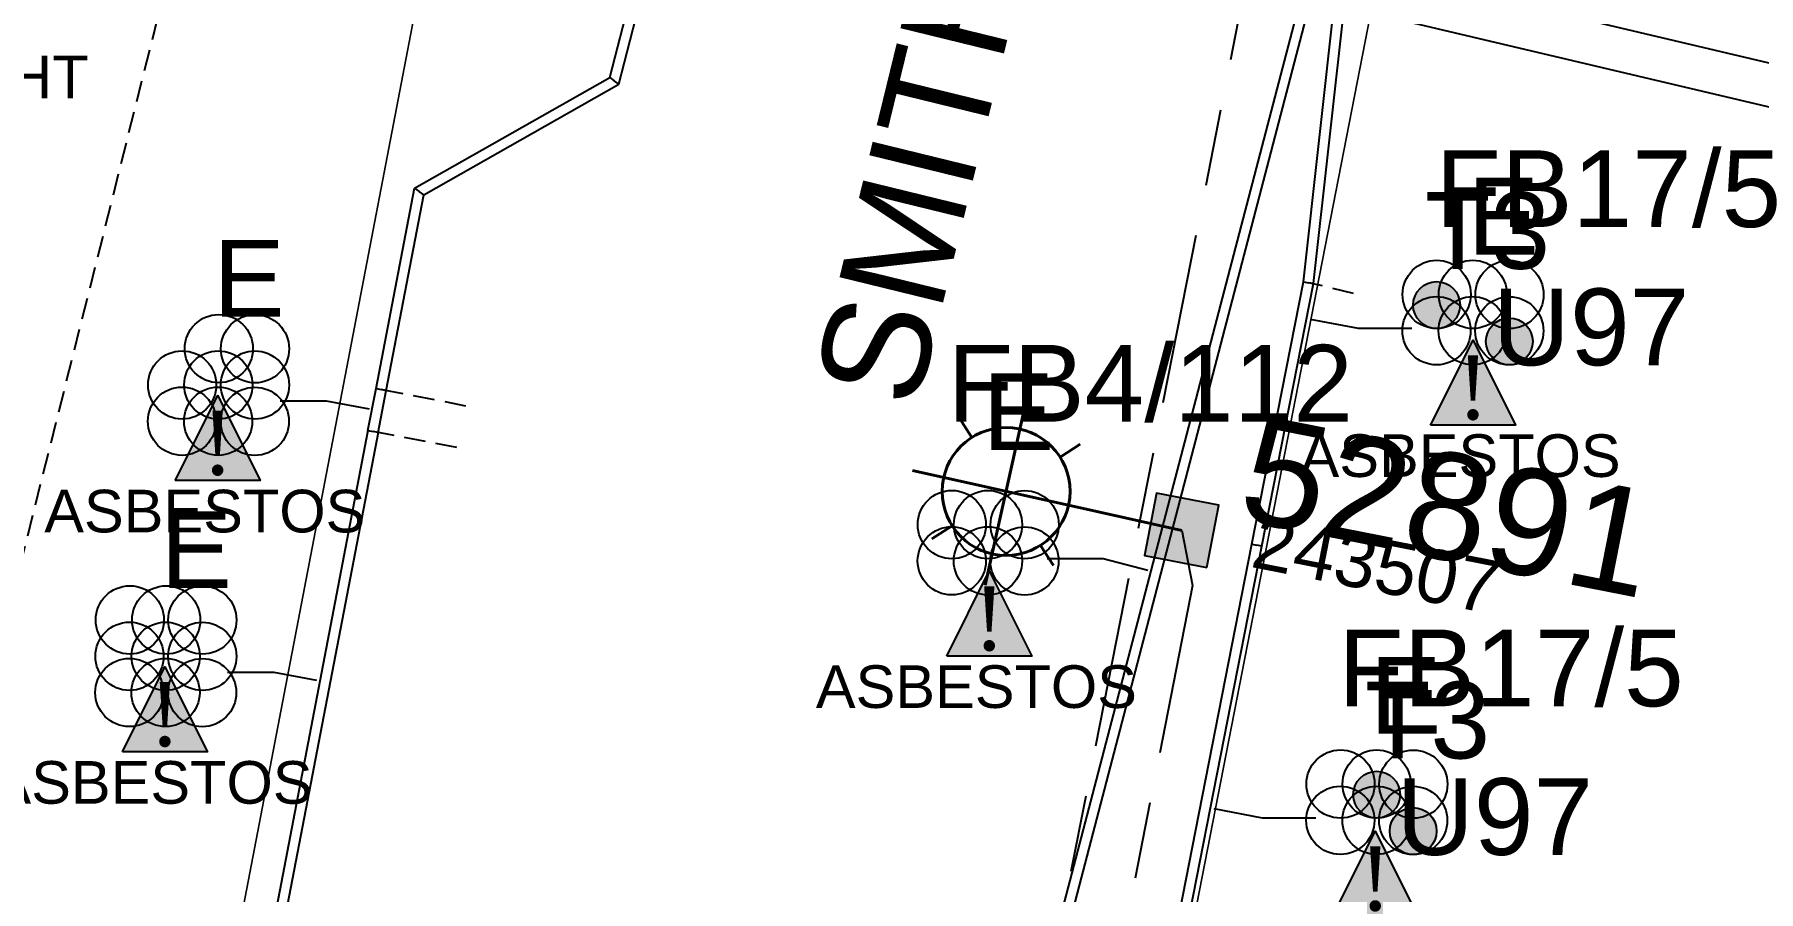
# Model space of a CAD drawing. Header units: metres. Extents: x 313711 to 315840, y 6256069 to 6257554.
# Drawn here: x 315428.58 to 315469.02, y 6256529.2 to 6256549.3 of the extents above; entities that cross this region are included whole.
import ezdxf
from ezdxf.enums import TextEntityAlignment as Align

# ---------------------------------------------------------------- set-up
doc = ezdxf.new("R2010")
doc.units = ezdxf.units.M
doc.linetypes.add('Cable Exist UG', pattern=[8.2, 4, -1.2, 1.8, -1.2])
doc.linetypes.add('DASHED', pattern=[0.75, 0.5, -0.25])
doc.layers.get('0').update_dxf_attribs({"color": 6})
for name, color, linetype in [('_User DUCT CONFIGS', 7, 'Continuous'), ('_User EARTHING', 7, 'Continuous'), ('Duct_SP_EXT', 7, 'Continuous'), ('Equip_SP_SL_EXT', 7, 'Continuous'), ('Mains_HV_EXT', 7, 'Continuous'), ('Mains_SL_EXT', 7, 'Continuous'), ('SupportsUG_SP_LV_SL_EXT', 7, 'Continuous')]:
    doc.layers.add(name, color=color, linetype=linetype)
for name, color, linetype, lineweight in [('Cadastre Land Parcels_SP_EXT', 9, 'Continuous', 5), ('Cadastre Road Names_SP_HV_LV_SL_EXT', 9, 'Continuous', 5), ('Cadastre Roads_SP_EXT', 9, 'Continuous', 5)]:
    doc.layers.add(name, color=color, linetype=linetype, lineweight=lineweight)
doc.layers.add('UNKNOWN_FEATURES', color=1, linetype='DASHED', plot=False)
doc.styles.add('COLUMN_LABEL', font='arial.ttf')
doc.styles.add('iecARIAL', font='arial.ttf', dxfattribs={"height": 2})
doc.styles.add('iecNAME', font='times.ttf')
doc.styles.add('POLE_LABEL', font='arial.ttf')
doc.styles.get("Standard").update_dxf_attribs({"font": 'arial.ttf'})
doc.linetypes.add('Cable P UG', pattern='A,6,-0.5,["P",Standard,S=1.7,R=0,X=0.5,Y=-1],-2.9', length=9.4)

# ---------------------------------------------------------------- blocks, each defined once
blk = doc.blocks.new('COLUMN_EXT')
blk.add_hatch(color=256).paths.add_polyline_path([(-1.485, 1.485), (-1.485, -1.485), (1.485, -1.485), (1.485, 1.485)])
blk.add_lwpolyline([(-1.485, -1.485), (1.485, -1.485), (1.485, 1.485), (-1.485, 1.485)], close=True)
for tag, height, style, flags, p in [('ASSET_NUM', 2.5, 'COLUMN_LABEL', 8, (2, 2)), ('STRUCTURE_PLANT_NUMBER', 0.2, 'POLE_LABEL', 9, (1.813, 0.031)), ('STREET_CODE', 0.2, 'COLUMN_LABEL', 9, (1.813, -0.2))]:
    blk.add_attdef(tag, text='', height=height, dxfattribs=dict(style=style, flags=flags)).set_placement(p, align=Align.MIDDLE_LEFT)
at = {"flags": 9}
for tag, p in [('OWNED_BY', (1.813, -0.6)), ('STATE', (1.813, -0.8)), ('COLUMN_TYPE', (1.813, -0.4)), ('STREETNAME', (1.813, -1.6)), ('USAGE', (1.813, -1)), ('LEGEND', (1.813, -1.2)), ('LOCATION', (1.813, -1.4)), ('SUBURB', (1.813, -1.8)), ('NOTES', (1.813, -2))]:
    blk.add_attdef(tag, text='', height=0.2, dxfattribs=at).set_placement(p, align=Align.MIDDLE_LEFT)
at = {"flags": 1}
blk.add_attdef('Z', (1.813, -2.351), '', height=0.2, dxfattribs=at)
blk = doc.blocks.new('DUCT_EXT')
blk.add_circle((0, 0.8), 0.8)
at = {"flags": 1}
blk.add_attdef('Z', (0, 0), '', height=0.2, dxfattribs=at)
at = {"flags": 9}
for tag, p in [('DUCT_CODE', (0, 0)), ('XSECT_TYPE', (0, -0.2)), ('FB_REFERENCE', (0, -0.4)), ('STATE', (0, -0.6)), ('NOTES', (0, -0.8))]:
    blk.add_attdef(tag, text='', height=0.2, dxfattribs=at).set_placement(p, align=Align.MIDDLE_LEFT)
blk = doc.blocks.new('SL_LANTERN_EXT')
at = {"lineweight": 40}
for p, q in [((0, 1.968), (0, 6.468)), ((-1.459, 5.676), (-1.061, 5.278)), ((1.458, 5.676), (1.06, 5.278)), ((-2.25, 4.218), (2.25, 4.218)), ((-1.459, 2.759), (-1.061, 3.157)), ((1.458, 2.759), (1.06, 3.157)), ((0, 0), (0, 2.721))]:
    blk.add_line(p, q, dxfattribs=at)
blk.add_circle((0, 4.218), 1.5, dxfattribs=at)
at = {"style": 'iecARIAL', "flags": 8}
blk.add_attdef('ASSET_NUM', (1.5, 1.5), '', height=2.5, dxfattribs=at)
for tag, p, height, flags in [('CONSTRUCTED_VOLTAGE', (0.981, -0.653), 0.2, 9), ('CONTROL_TYPE', (0.981, -0.853), 0.2, 9), ('LNUMBER', (2.181, -3.253), 2.5, 8), ('LANTERN_PURPOSE', (0.981, -1.053), 0.2, 9), ('LANTERN_TYPE', (0.981, -1.253), 0.2, 9), ('OPERATING_VOLTAGE', (0.981, -1.653), 0.2, 9), ('NO_PHASES', (0.981, -1.453), 0.2, 9), ('ORIENTATION', (0.981, -1.853), 0.2, 9), ('OWNED_BY', (0.981, -2.053), 0.2, 9), ('STATE', (0.981, -2.253), 0.2, 9), ('USAGE', (0.981, -2.453), 0.2, 9), ('CEXIST', (0.981, -2.653), 0.2, 9), ('CNEW', (0.981, -2.853), 0.2, 9), ('CNUMBER', (0.981, -3.053), 0.2, 9), ('CREMOVE', (0.981, -3.253), 0.2, 9), ('CREPLACE', (0.981, -3.453), 0.2, 9), ('LKINGHEIGHT', (0.981, -3.653), 0.2, 9), ('LBRACKET', (0.981, -3.853), 0.2, 9), ('LBRACKETVOCAB', (0.981, -4.053), 0.2, 9), ('LCATEGORY', (0.981, -4.253), 0.2, 9), ('LCHARGE1', (0.981, -4.453), 0.2, 9), ('LCHARGE1PERCENT', (0.981, -4.653), 0.2, 9), ('LCHARGE2', (0.981, -4.853), 0.2, 9), ('LCHARGE2PERCENT', (0.981, -5.053), 0.2, 9), ('LCHARGE3', (0.981, -5.253), 0.2, 9), ('LCHARGE3PERCENT', (0.981, -5.453), 0.2, 9), ('LEXIST', (0.981, -5.653), 0.2, 9), ('LLAMP', (0.981, -5.853), 0.2, 9), ('LLAMPVOCAB', (0.981, -6.053), 0.2, 9), ('LMAST', (0.981, -6.253), 0.2, 9), ('LMASTVOCAB', (0.981, -6.453), 0.2, 9), ('LNEW', (0.981, -6.653), 0.2, 9), ('LANTNUMBER', (0.981, -6.853), 0.2, 9), ('LOUTREACH', (0.981, -7.253), 0.2, 9), ('LOUTREACHVOCAB', (0.981, -7.453), 0.2, 9), ('LRATECODE', (0.981, -7.653), 0.2, 9), ('LREMOVE', (0.981, -7.853), 0.2, 9), ('LREPLACE', (0.981, -8.053), 0.2, 9), ('LTYPE', (0.981, -8.253), 0.2, 9), ('LTYPEVOCAB', (0.981, -8.453), 0.2, 9), ('LEGEND', (0.981, -8.653), 0.2, 9), ('LOCATION', (0.981, -8.853), 0.2, 9), ('NOTES', (0.981, -9.053), 0.2, 9), ('STREETNAME', (0.981, -9.253), 0.2, 9), ('SUBURB', (0.981, -9.453), 0.2, 1)]:
    blk.add_attdef(tag, p, '', height=height, dxfattribs=dict(flags=flags))
blk = doc.blocks.new('WARNING_FEATURE_EXT')
h = blk.add_hatch(color=2)
h.dxf.hatch_style = 1
h.paths.add_polyline_path([(0.001, 1.995), (-0.994, -0.001), (0.997, -0.001)])
at = {"color": 18, "true_color": 0x000000}
blk.add_lwpolyline([(-0.994, -0.001), (0.001, 1.995), (0.997, -0.001)], close=True, dxfattribs=at)
at = {"color": 18, "true_color": 0x000000, "insert": (0.001, 0.872), "char_height": 1.5, "attachment_point": 5, "line_spacing_factor": 1.5, "style": 'iecNAME'}
blk.add_mtext_dynamic_manual_height_columns('!', width=1.5, gutter_width=4, heights=[0], dxfattribs=at)
at = {"color": 2, "flags": 1}
for tag, p in [('STATE', (1.191, 2.008)), ('HAZMAT_ID', (1.191, 0.723))]:
    blk.add_attdef(tag, p, '', height=0.8, dxfattribs=at)
at = {"color": 2}
blk.add_attdef('WARNING_TYPE', text='', height=1, dxfattribs=at).set_placement((-4.067, -1.217), (4.875, -1.217), align=Align.ALIGNED)
at = {"color": 2, "flags": 1}
blk.add_attdef('WARNING_DESC', text='', height=0.8, dxfattribs=at).set_placement((1.191, -0.562), align=Align.MIDDLE_CENTER)
blk = doc.blocks.new('CABLE_LARGE_EXT')
h = blk.add_hatch(color=256)
edge = h.paths.add_edge_path()
edge.add_arc((0, 0.55), 0.55, 0, 360)
blk.add_circle((0, 0.55), 0.55)
at = {"flags": 1}
blk.add_attdef('Z', (0, 0), '', height=0.2, dxfattribs=at)
at = {"flags": 9}
for tag, p in [('COND_CODE', (0, 0)), ('STATE', (0, -0.4)), ('FB_REFERENCE', (0, -0.2)), ('XSECT_SIZE', (0, -0.6)), ('NOTES', (0, -0.8))]:
    blk.add_attdef(tag, text='', height=0.2, dxfattribs=at).set_placement(p, align=Align.MIDDLE_LEFT)

msp = doc.modelspace()

# ---------------------------------------------------------------- linework, layer by layer
at = {"layer": '_User DUCT CONFIGS'}
for points in [[(315460.89, 6256542.399), (315459.64, 6256542.399), (315458.507, 6256542.614)], [(315434.344, 6256540.702), (315435.428, 6256540.702), (315436.43, 6256540.512)], [(315452.335, 6256537.008), (315453.646, 6256537.008), (315454.694, 6256536.73)], [(315433.11, 6256534.339), (315434.194, 6256534.339), (315435.196, 6256534.149)], [(315458.635, 6256530.916), (315457.385, 6256530.916), (315456.252, 6256531.132)]]:
    msp.add_lwpolyline(points, dxfattribs=at)
at = {"layer": 'Cadastre Land Parcels_SP_EXT', "linetype": 'Continuous'}
for points in [[(315437.118, 6256553.86), (315435.449, 6256556.455), (315432.933, 6256558.246), (315404.639, 6256565.374), (315401.119, 6256550.437), (315400.984, 6256550.472), (315397.407, 6256538.599), (315388.602, 6256509.375), (315404.41, 6256505.521), (315427.911, 6256499.793), (315431.701, 6256519.549), (315433.183, 6256525.36), (315432.831, 6256525.437), (315437.702, 6256550.833), (315437.118, 6256553.86)], [(315508.875, 6256481.375), (315522.335, 6256534.735), (315497.114, 6256542.108), (315497.638, 6256544.327), (315460.565, 6256553.075), (315460.542, 6256552.988), (315450.263, 6256500.295), (315450.458, 6256497.086), (315452.186, 6256494.376), (315455.014, 6256492.844), (315506.65, 6256480.04), (315508.875, 6256481.375)]]:
    msp.add_lwpolyline(points, close=True, dxfattribs=at)
at = {"layer": 'Cadastre Roads_SP_EXT', "linetype": 'Continuous'}
for points in [[(315461.102, 6256642.161), (315444.347, 6256577.892), (315442.785, 6256575.117), (315440.059, 6256573.47), (315436.874, 6256573.379), (315446.332, 6256570.986), (315442.393, 6256555.864), (315432.933, 6256558.246), (315435.449, 6256556.455), (315437.118, 6256553.86), (315437.702, 6256550.833), (315432.831, 6256525.437)], [(315450.263, 6256500.295), (315460.542, 6256552.988), (315460.565, 6256553.075), (315466.171, 6256574.692), (315466.171, 6256574.692), (315472.047, 6256597.351)]]:
    msp.add_lwpolyline(points, dxfattribs=at)
at = {"layer": 'Duct_SP_EXT'}
for p, q in [((315442.079, 6256548.29), (315444.032, 6256555.838)), ((315442.286, 6256548.132), (315444.264, 6256555.778)), ((315458.761, 6256552.002), (315451.195, 6256523.075)), ((315458.993, 6256551.941), (315451.427, 6256523.014)), ((315458.345, 6256543.492), (315459.274, 6256551.852)), ((315458.583, 6256543.456), (315459.513, 6256551.825)), ((315437.497, 6256545.69), (315442.079, 6256548.29)), ((315437.712, 6256545.536), (315442.286, 6256548.132)), ((315442.079, 6256548.29), (315442.183, 6256548.211)), ((315442.286, 6256548.132), (315442.183, 6256548.211)), ((315436.595, 6256540.99), (315437.497, 6256545.69)), ((315437.497, 6256545.69), (315437.604, 6256545.613)), ((315437.712, 6256545.536), (315437.604, 6256545.613)), ((315436.831, 6256540.945), (315437.712, 6256545.536)), ((315457.137, 6256537.342), (315458.345, 6256543.492)), ((315457.373, 6256537.296), (315458.583, 6256543.456)), ((315458.345, 6256543.492), (315458.464, 6256543.474)), ((315458.583, 6256543.456), (315458.464, 6256543.474)), ((315436.405, 6256540.008), (315436.595, 6256540.99)), ((315436.595, 6256540.99), (315436.713, 6256540.967)), ((315436.595, 6256540.99), (315436.713, 6256540.967)), ((315436.641, 6256539.963), (315436.831, 6256540.944)), ((315436.831, 6256540.945), (315436.713, 6256540.967)), ((315436.831, 6256540.944), (315436.713, 6256540.967)), ((315436.405, 6256540.008), (315434.029, 6256527.628)), ((315436.641, 6256539.963), (315434.265, 6256527.583)), ((315436.405, 6256540.008), (315436.523, 6256539.985)), ((315436.405, 6256540.008), (315436.523, 6256539.985)), ((315436.641, 6256539.963), (315436.523, 6256539.985)), ((315436.641, 6256539.963), (315436.523, 6256539.985)), ((315454.773, 6256525.306), (315457.137, 6256537.342)), ((315455.008, 6256525.259), (315457.373, 6256537.296)), ((315457.137, 6256537.342), (315457.255, 6256537.319)), ((315457.137, 6256537.342), (315457.255, 6256537.319)), ((315457.373, 6256537.296), (315457.255, 6256537.319)), ((315457.373, 6256537.296), (315457.255, 6256537.319))]:
    msp.add_line(p, q, dxfattribs=at)
at = {"layer": 'Mains_HV_EXT', "linetype": 'Cable P UG'}
for points in [[(315444.19, 6256570.18), (315456.771, 6256550.553), (315483.482, 6256544.248)], [(315445.521, 6256569.956), (315457.394, 6256551.433), (315497.074, 6256542.068), (315500.488, 6256541.078), (315503.627, 6256551.901), (315508.97, 6256553.859)]]:
    msp.add_lwpolyline(points, dxfattribs=at)
at = {"layer": 'Mains_HV_EXT', "linetype": 'Cable Exist UG'}
msp.add_lwpolyline([(315456.816, 6256491.285), (315454.578, 6256491.838), (315451.451, 6256493.588), (315449.457, 6256496.73), (315447.156, 6256500.431), (315457.62, 6256553.703), (315457.62, 6256553.703), (315458.946, 6256559.025), (315458.946, 6256559.025), (315482.174, 6256552.964), (315488.708, 6256549.346), (315490.551, 6256549.786)], dxfattribs=at)
at = {"layer": 'Mains_SL_EXT', "linetype": 'Cable Exist UG'}
msp.add_lwpolyline([(315455.489, 6256537.666), (315455.745, 6256536.376), (315448.667, 6256500.345), (315448.968, 6256496.567), (315451.097, 6256493.213), (315454.393, 6256491.368), (315457.099, 6256490.7), (315456.967, 6256490.164), (315457.704, 6256488.979)], dxfattribs=at)
at = {"layer": 'UNKNOWN_FEATURES'}
for points in [[(315416.647, 6256502.599), (315419.468, 6256501.895), (315433.437, 6256557.488)], [(315459.522, 6256543.224), (315458.464, 6256543.474)], [(315438.703, 6256540.582), (315436.713, 6256540.967)], [(315438.489, 6256539.605), (315436.523, 6256539.985)]]:
    msp.add_lwpolyline(points, dxfattribs=at)

# ---------------------------------------------------------------- block references
at = {"layer": '_User DUCT CONFIGS', "rotation": 359.9454710697963}
for p in [(315461.469, 6256542.399), (315462.317, 6256542.399), (315463.176, 6256542.396), (315432.906, 6256541.127), (315433.755, 6256541.125), (315432.046, 6256540.276), (315432.894, 6256540.276), (315433.753, 6256540.274), (315450.099, 6256537.001), (315450.947, 6256537.001), (315451.806, 6256536.999), (315430.82, 6256534.765), (315431.672, 6256534.765), (315432.521, 6256534.762), (315430.812, 6256533.913), (315431.66, 6256533.913), (315432.519, 6256533.911), (315459.214, 6256530.916), (315460.062, 6256530.916), (315460.921, 6256530.914)]:
    msp.add_blockref('DUCT_EXT', p, dxfattribs=at)
at = {"layer": '_User DUCT CONFIGS'}
for name, p in [('DUCT_EXT', (315461.467, 6256541.547)), ('CABLE_LARGE_EXT', (315461.469, 6256542.399)), ('DUCT_EXT', (315462.315, 6256541.548)), ('DUCT_EXT', (315463.174, 6256541.545)), ('CABLE_LARGE_EXT', (315463.174, 6256541.545)), ('DUCT_EXT', (315432.044, 6256539.425)), ('DUCT_EXT', (315432.892, 6256539.425)), ('DUCT_EXT', (315433.751, 6256539.423)), ('DUCT_EXT', (315450.097, 6256536.15)), ('DUCT_EXT', (315450.945, 6256536.15)), ('DUCT_EXT', (315451.804, 6256536.148)), ('DUCT_EXT', (315430.81, 6256533.062)), ('DUCT_EXT', (315431.658, 6256533.062)), ('DUCT_EXT', (315432.517, 6256533.06)), ('CABLE_LARGE_EXT', (315460.062, 6256530.916)), ('DUCT_EXT', (315459.211, 6256530.065)), ('DUCT_EXT', (315460.06, 6256530.065)), ('DUCT_EXT', (315460.918, 6256530.063)), ('CABLE_LARGE_EXT', (315460.919, 6256530.063))]:
    msp.add_blockref(name, p, dxfattribs=at)
at = {"layer": '_User EARTHING'}
ref = msp.add_blockref('WARNING_FEATURE_EXT', (315420.415, 6256549.014), dxfattribs=at)
ref.add_attrib('WARNING_TYPE', 'FALL FROM HEIGHT', (315416.348, 6256547.797), dxfattribs={"layer": '0', "color": 2, "height": 1})
ref = msp.add_blockref('WARNING_FEATURE_EXT', (315462.321, 6256540.135), dxfattribs=at)
ref.add_attrib('WARNING_TYPE', 'ASBESTOS', (315458.254, 6256538.918), dxfattribs={"layer": '0', "color": 2, "height": 1})
ref = msp.add_blockref('WARNING_FEATURE_EXT', (315432.879, 6256538.835), dxfattribs=at)
ref.add_attrib('WARNING_TYPE', 'ASBESTOS', (315428.813, 6256537.618), dxfattribs={"layer": '0', "color": 2, "height": 1})
ref = msp.add_blockref('WARNING_FEATURE_EXT', (315450.977, 6256534.718), dxfattribs=at)
ref.add_attrib('WARNING_TYPE', 'ASBESTOS', (315446.91, 6256533.501), dxfattribs={"layer": '0', "color": 2, "height": 1})
ref = msp.add_blockref('WARNING_FEATURE_EXT', (315431.642, 6256532.472), dxfattribs=at)
ref.add_attrib('WARNING_TYPE', 'ASBESTOS', (315427.575, 6256531.255), dxfattribs={"layer": '0', "color": 2, "height": 1})
ref = msp.add_blockref('WARNING_FEATURE_EXT', (315460.029, 6256528.616), dxfattribs=at)
ref.add_attrib('WARNING_TYPE', 'ASBESTOS', (315455.962, 6256527.399), dxfattribs={"layer": '0', "color": 2, "height": 1})
at = {"layer": 'Equip_SP_SL_EXT'}
ref = msp.add_blockref('SL_LANTERN_EXT', (315455.489, 6256537.666), dxfattribs=dict(at, rotation=77.5021821439726))
ref.add_attrib('ASSET_NUM', '52891', dxfattribs={"layer": '0', "height": 2.5, "rotation": 348.8869, "style": 'iecARIAL'}).set_placement((315456.989, 6256539.166), align=Align.MIDDLE_LEFT)
at = {"layer": 'SupportsUG_SP_LV_SL_EXT'}
ref = msp.add_blockref('COLUMN_EXT', (315455.489, 6256537.666), dxfattribs=dict(at, xscale=0.5, yscale=0.5, zscale=0.5, rotation=79.24402137260309))
ref.add_attrib('ASSET_NUM', '243507', dxfattribs={"layer": '0', "height": 1.25, "rotation": 348.8869, "style": 'COLUMN_LABEL'}).set_placement((315457.315, 6256538.041), align=Align.TOP_LEFT)

# ---------------------------------------------------------------- texts
at = {"layer": '_User DUCT CONFIGS'}
for s, p in [('FB17/5', (315461.444, 6256544.779)), ('T3', (315461.195, 6256543.799)), ('E', (315462.191, 6256544.135)), ('E', (315432.774, 6256542.678)), ('U97', (315462.782, 6256541.537)), ('FB4/112', (315450.001, 6256540.215)), ('E', (315450.821, 6256539.549)), ('E', (315431.54, 6256536.315)), ('FB17/5', (315459.158, 6256533.54)), ('E', (315459.904, 6256532.897)), ('T3', (315459.788, 6256532.316)), ('U97', (315460.527, 6256530.054))]:
    msp.add_text(s, height=1.8, dxfattribs=at).set_placement(p)
at = {"layer": 'Cadastre Road Names_SP_HV_LV_SL_EXT'}
msp.add_text('SMITH ST', height=2.5, rotation=76.2588, dxfattribs=at).set_placement((315449.272, 6256540.468))

doc.saveas('drawing.dxf')
